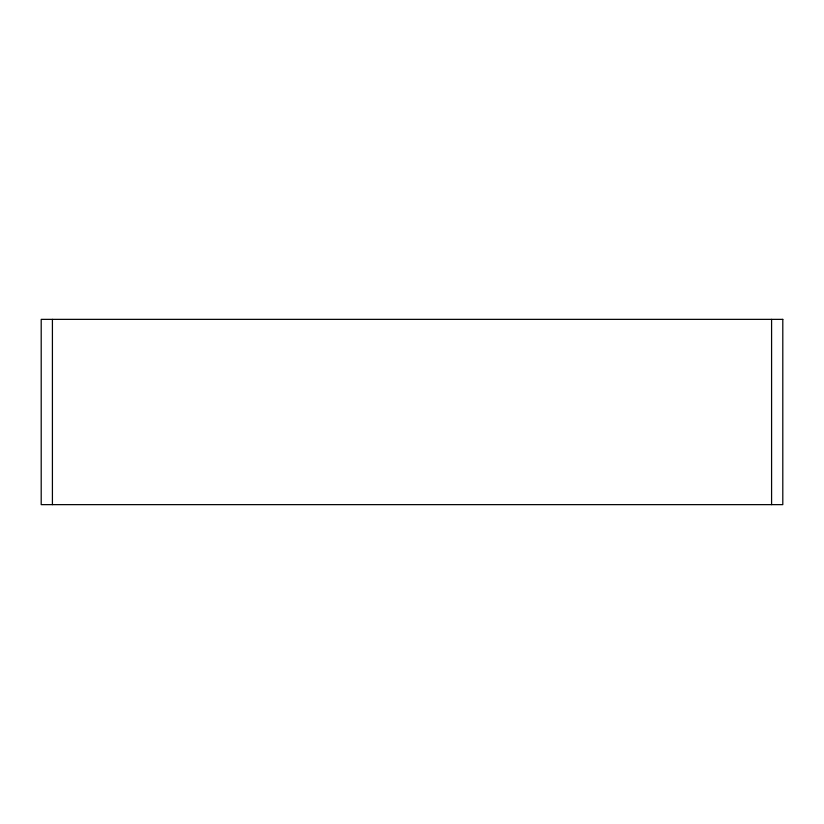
<?xml version="1.0" encoding="UTF-8"?>
<svg xmlns="http://www.w3.org/2000/svg" width="824" height="824" viewBox="0 0 824 824"><rect width="100%" height="100%" fill="white"/><g stroke="black" fill="none" stroke-linecap="round" stroke-linejoin="round"><path stroke-width="1.24" d="M771.583 319.362L771.583 504.638M52.417 319.362L52.417 504.638M782.8 319.362L41.2 319.362L41.2 504.638L782.8 504.638L782.8 319.362"/></g></svg>
